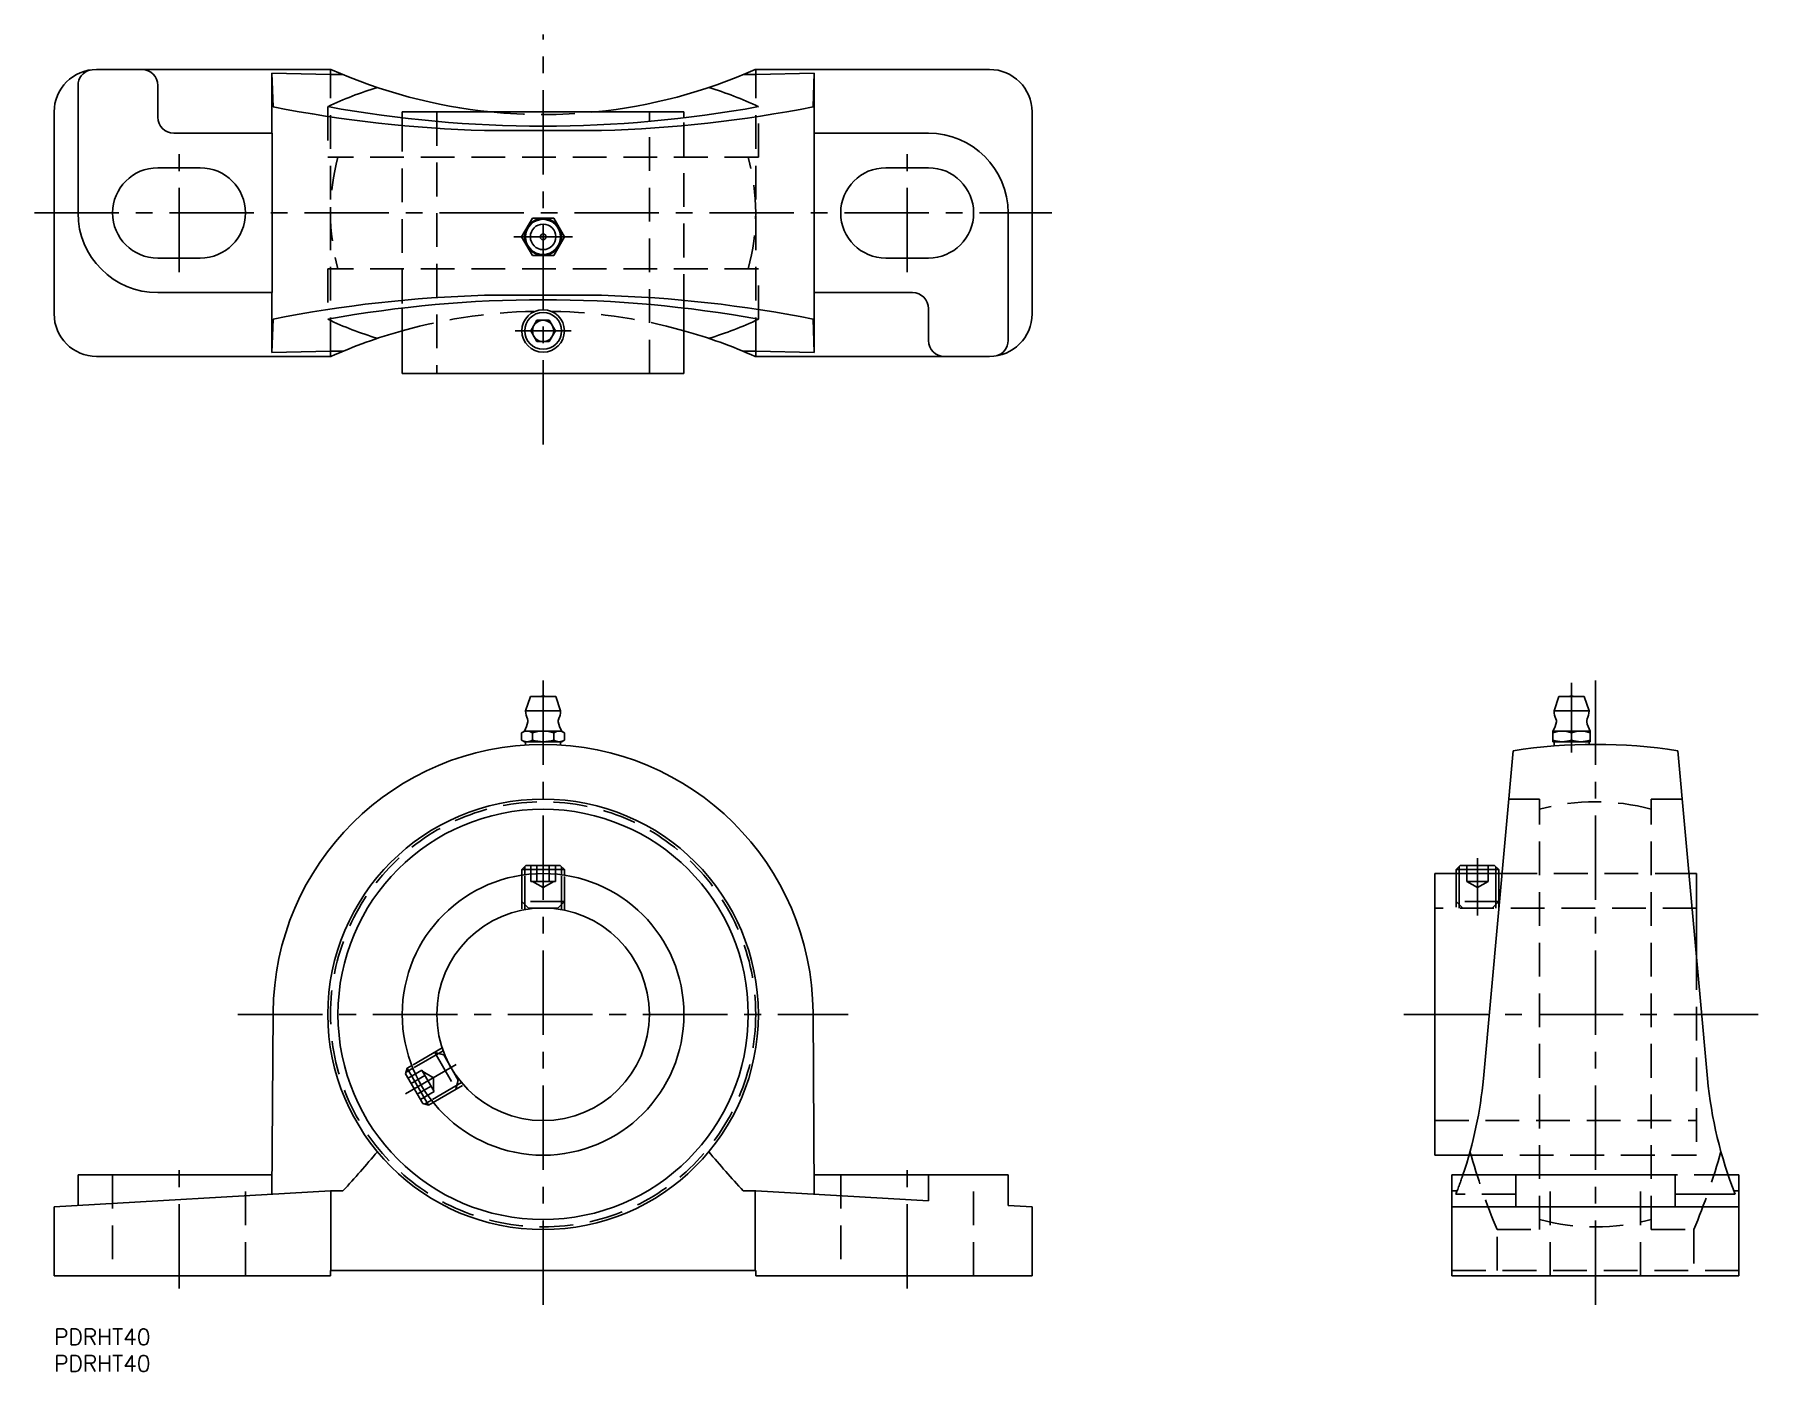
# Model space of a CAD drawing. Extents: x -4 to 321, y -8 to 244.
import ezdxf

# ---------------------------------------------------------------- set-up
doc = ezdxf.new("R2010")
doc.units = 0
doc.header["$LTSCALE"] = 0.5
doc.linetypes.add('CENTER', pattern=[50.8, 31.75, -6.35, 6.35, -6.35])
doc.linetypes.add('DASHED', pattern=[19.05, 12.7, -6.35])
for name, color, linetype in [('MSM_CENTER', 1, 'CENTER'), ('MSM_CONTINUOUS', 7, 'CONTINUOUS'), ('MSM_DASHED', 4, 'DASHED'), ('MSM_NARROW', 5, 'CONTINUOUS'), ('MSM_PART_NUMBER', 7, 'CONTINUOUS')]:
    doc.layers.add(name, color=color, linetype=linetype)
doc.styles.get("Standard").update_dxf_attribs({"font": 'txt.shx', "height": 3, "bigfont": 'bigfont.shx'})

msp = doc.modelspace()

# ---------------------------------------------------------------- linework, layer by layer
at = {"layer": 'MSM_CENTER'}
for p, q in [((92, 166.43), (92, 243.57)), ((23.5, 198.84), (23.5, 221.16)), ((160.5, 198.84), (160.5, 221.16)), ((-3.69, 210), (187.69, 210)), ((86.49, 205.5), (97.51, 205.5)), ((86.75, 187.8), (97.25, 187.8)), ((92, 4.54), (92, 124.56)), ((290, 4.54), (290, 124.56)), ((285.5, 121.61), (285.5, 108.5)), ((267.8, 88.6), (267.8, 77.83)), ((34.59, 59.2), (149.41, 59.2)), ((253.95, 59.2), (321.05, 59.2)), ((66.14, 44.27), (75.63, 49.75)), ((23.5, 7.63), (23.5, 31.38)), ((160.5, 7.63), (160.5, 31.38))]:
    msp.add_line(p, q, dxfattribs=at)
at = {"layer": 'MSM_CONTINUOUS'}
for p, q in [((4.5, 234), (4.5, 210)), ((52.08, 237), (8, 237)), ((19.5, 228), (19.5, 234)), ((52, 236.03), (40.98, 236.28)), ((40.98, 225), (40.98, 236.28)), ((41.2, 229.96), (40.98, 236.28)), ((52, 236.03), (52, 237)), ((54.33, 236.03), (52, 236.03)), ((132, 236.03), (129.67, 236.03)), ((176, 237), (131.92, 237)), ((132, 236.03), (132, 237)), ((143.02, 236.28), (132, 236.03)), ((142.8, 229.96), (143.02, 236.28)), ((143.02, 236.28), (143.02, 225)), ((0, 191), (0, 229)), ((65.5, 229), (118.5, 229)), ((65.5, 229), (65.5, 227.89)), ((118.5, 227.89), (118.5, 229)), ((184, 191), (184, 229)), ((41, 225), (22.5, 225)), ((41, 225), (41, 195)), ((103.01, 225.5), (80.99, 225.5)), ((164.5, 225), (143, 225)), ((143, 195), (143, 225)), ((27.5, 218.5), (19.5, 218.5)), ((164.5, 218.5), (156.5, 218.5)), ((89.98, 209), (87.96, 205.5)), ((94.02, 209), (89.98, 209)), ((96.04, 205.5), (94.02, 209)), ((179.5, 186), (179.5, 210)), ((87.96, 205.5), (89.98, 202)), ((94.02, 202), (96.04, 205.5)), ((19.5, 201.5), (27.5, 201.5)), ((89.98, 202), (94.02, 202)), ((156.5, 201.5), (164.5, 201.5)), ((19.5, 195), (41, 195)), ((40.98, 183.72), (40.98, 195)), ((143, 195), (161.5, 195)), ((143.02, 195), (143.02, 183.72)), ((65.5, 192.11), (65.5, 179.8)), ((103.01, 194.5), (80.99, 194.5)), ((118.5, 179.8), (118.5, 192.11)), ((164.5, 192), (164.5, 186)), ((41.2, 190.04), (40.98, 183.72)), ((90.85, 189.8), (89.69, 187.8)), ((93.15, 189.8), (90.85, 189.8)), ((94.31, 187.8), (93.15, 189.8)), ((142.8, 190.04), (143.02, 183.72)), ((89.69, 187.8), (90.85, 185.8)), ((93.15, 185.8), (90.85, 185.8)), ((93.15, 185.8), (94.31, 187.8)), ((8, 183), (52.08, 183)), ((40.98, 183.72), (52, 183.97)), ((52, 183), (52, 183.97)), ((52, 183.97), (54.33, 183.97)), ((129.67, 183.97), (132, 183.97)), ((131.92, 183), (176, 183)), ((132, 183), (132, 183.97)), ((132, 183.97), (143.02, 183.72)), ((65.5, 179.8), (118.5, 179.8)), ((89.6, 119), (88.7, 116.3)), ((89.6, 119), (94.4, 119)), ((95.3, 116.3), (94.4, 119)), ((283.1, 119), (282.2, 116.3)), ((283.1, 119), (287.9, 119)), ((288.8, 116.3), (287.9, 119)), ((88.7, 116.3), (95.3, 116.3)), ((282.2, 116.3), (288.8, 116.3)), ((87.96, 112.19), (87.96, 110.81)), ((88.5, 112.5), (88.2, 112.32)), ((88.2, 110.68), (88.5, 110.5)), ((88.5, 112.5), (95.5, 112.5)), ((88.5, 110.5), (95.5, 110.5)), ((88.7, 110.5), (88.7, 109.89)), ((89.98, 112.19), (89.98, 110.81)), ((94.02, 112.19), (94.02, 110.81)), ((95.3, 109.89), (95.3, 110.5)), ((95.8, 112.32), (95.5, 112.5)), ((95.5, 110.5), (95.8, 110.68)), ((96.04, 112.19), (96.04, 110.81)), ((282, 112.5), (282, 110.5)), ((282, 112.5), (289, 112.5)), ((282, 110.5), (289, 110.5)), ((282.2, 110.5), (282.2, 109.7)), ((288.8, 109.99), (288.8, 110.5)), ((289, 110.5), (289, 112.5)), ((268.91, 47.12), (274.5, 108.79)), ((305.5, 108.79), (311.09, 47.12)), ((88.77, 87.2), (88, 86.43)), ((88, 86.43), (88, 85.4)), ((96, 86.43), (88, 86.43)), ((95.23, 87.2), (88.77, 87.2)), ((96, 86.43), (95.23, 87.2)), ((96, 85.4), (96, 86.43)), ((272.41, 85.7), (259.8, 85.7)), ((259.8, 85.7), (259.8, 32.7)), ((264.57, 87.2), (263.8, 86.43)), ((263.8, 86.43), (263.8, 85.7)), ((271.8, 86.43), (263.8, 86.43)), ((271.03, 87.2), (264.57, 87.2)), ((271.8, 86.43), (271.03, 87.2)), ((271.8, 85.7), (271.8, 86.43)), ((309, 85.7), (307.59, 85.7)), ((309, 85.7), (309, 70.15)), ((41.2, 59.53), (40.98, 25.36)), ((143.02, 25.36), (142.8, 59.53)), ((66.42, 49.05), (66.13, 48)), ((67.31, 49.57), (66.42, 49.05)), ((66.42, 49.05), (70.42, 42.12)), ((66.13, 48), (69.37, 42.4)), ((69.37, 42.4), (70.42, 42.12)), ((70.42, 42.12), (71.31, 42.64)), ((259.8, 32.7), (266.22, 32.7)), ((0, 23), (52, 26)), ((4.5, 29), (41, 29)), ((4.5, 23.26), (4.5, 29)), ((54.33, 26), (52, 26)), ((52.08, 26), (52.08, 11)), ((132, 26), (129.67, 26)), ((131.92, 26), (131.92, 11)), ((132, 26), (164.5, 24.13)), ((143, 29), (179.5, 29)), ((164.5, 24.13), (164.5, 29)), ((179.5, 23.26), (179.5, 29)), ((305, 29), (263, 29)), ((263, 29), (263, 10)), ((305, 23), (305, 29)), ((314.95, 29), (317, 29)), ((316.03, 26), (317, 26)), ((317, 29), (317, 10)), ((0, 23), (0, 10)), ((179.5, 23.26), (184, 23)), ((184, 23), (184, 10)), ((263, 23), (317, 23)), ((316.28, 25.36), (305, 25.36)), ((52, 10), (0, 10)), ((52, 11), (132, 11)), ((52, 11), (52, 10)), ((132, 11), (132, 10)), ((184, 10), (132, 10)), ((317, 10), (263, 10))]:
    msp.add_line(p, q, dxfattribs=at)
for centre, radius in [((92, 205.5), 3.5), ((92, 205.5), 3.3), ((92, 205.5), 2.4), ((92, 205.5), 0.555), ((92, 187.8), 4), ((92, 187.8), 3.46), ((92, 187.8), 2), ((92, 59.2), 40.5), ((92, 59.2), 38.6), ((92, 59.2), 26.5), ((92, 59.2), 20)]:
    msp.add_circle(centre, radius, dxfattribs=at)
for centre, radius, start, end in [((8, 229), 8, 90, 180), ((7.5, 234), 3, 105.0497, 180), ((16.5, 234), 3, 360, 90), ((92, 326.54), 98.03, 245.9694, 264.2295), ((92, 326.54), 98.03, 275.7705, 294.0306), ((176, 229), 8, 0, 90), ((78.9, 172.93), 63.3, 106.6, 115.6538), ((105.1, 172.93), 63.3, 64.3462, 73.4), ((22.5, 228), 3, 180, 270), ((87.88, 466.55), 241.15, 258.8394, 268.3622), ((92, 451.71), 225.38, 259.648, 280.352), ((96.12, 466.55), 241.15, 271.6378, 281.1606), ((164.5, 210), 15, 0, 90), ((19.5, 210), 8.5, 90, 270), ((27.5, 210), 8.5, 270, 90), ((156.5, 210), 8.5, 90, 270), ((164.5, 210), 8.5, 270, 90), ((19.5, 210), 15, 180, 270), ((161.5, 192), 3, 0, 90), ((87.88, -46.55), 241.15, 91.6378, 101.1606), ((92, -31.71), 225.38, 79.648, 100.352), ((96.12, -46.55), 241.15, 78.8394, 88.3622), ((8, 191), 8, 180, 270), ((78.9, 247.07), 63.3, 244.3462, 253.4), ((105.1, 247.07), 63.3, 286.6, 295.6538), ((176, 191), 8, 270, 0), ((92, 93.46), 98.03, 105.683, 114.0306), ((92, 93.46), 98.03, 65.9694, 74.317), ((167.5, 186), 3, 180, 270), ((176.5, 186), 3, 285.0497, 0), ((92, 117.51), 1.59, 69.5582, 110.4418), ((285.5, 117.51), 1.59, 69.5582, 110.4418), ((83.26, 115.43), 6, 330.7697, 348.6668), ((92, 116.3), 3.3, 180, 207.4808), ((88.36, 114.41), 0.8, 348.6668, 27.4808), ((95.64, 114.41), 0.8, 152.5192, 191.3332), ((100.74, 115.43), 6, 191.3332, 209.2303), ((92, 116.3), 3.3, 332.5192, 0), ((276.76, 115.43), 6, 330.7697, 348.6668), ((285.5, 116.3), 3.3, 180, 207.4808), ((281.86, 114.41), 0.8, 348.6668, 27.4808), ((289.14, 114.41), 0.8, 152.5192, 191.3332), ((294.24, 115.43), 6, 191.3332, 209.2303), ((285.5, 116.3), 3.3, 332.5192, 360), ((88.97, 110.71), 1.79, 55.6158, 124.3842), ((88.97, 112.29), 1.79, 235.6158, 304.3842), ((92, 105.81), 6.69, 72.412, 107.588), ((92, 117.19), 6.69, 252.412, 287.588), ((95.03, 110.71), 1.79, 55.6158, 124.3842), ((95.03, 112.29), 1.79, 235.6158, 304.3842), ((283.75, 107.45), 5.05, 69.7438, 110.2562), ((283.75, 115.55), 5.05, 249.7438, 290.2562), ((287.25, 107.45), 5.05, 69.7438, 110.2562), ((287.25, 115.55), 5.05, 249.7438, 290.2562), ((92, 59.2), 50.8, 0.3773, 179.6227), ((290, 10), 100, 81.0832, 98.9168), ((189.27, 54.62), 80, 341.319, 354.6166), ((390.73, 54.62), 80, 185.3834, 201.4536), ((-67.94, 140.33), 167.4, 316.9242, 320.2807), ((251.94, 140.33), 167.4, 219.7193, 223.0758)]:
    msp.add_arc(centre, radius, start, end, dxfattribs=at)
at = {"layer": 'MSM_DASHED'}
for p, q in [((52, 183.97), (52, 236.03)), ((132, 183.97), (132, 236.03)), ((51.5, 229.99), (51.5, 220.5)), ((65.5, 227.89), (65.5, 192.11)), ((72, 229), (72, 179.8)), ((112, 179.8), (112, 229)), ((118.5, 192.11), (118.5, 227.89)), ((132.5, 220.5), (132.5, 229.99)), ((132.5, 220.5), (51.5, 220.5)), ((132.5, 199.5), (51.5, 199.5)), ((51.5, 199.5), (51.5, 190.01)), ((132.5, 190.01), (132.5, 199.5)), ((279.5, 99.7), (273.68, 99.7)), ((279.5, 18.7), (279.5, 99.7)), ((300.5, 18.7), (300.5, 99.7)), ((306.32, 99.7), (300.5, 99.7)), ((88, 85.4), (88, 78.8)), ((88.54, 78.9), (88.54, 85.47)), ((89.69, 84.2), (89.69, 87.2)), ((90.85, 84.2), (90.85, 87.2)), ((93.15, 84.2), (93.15, 87.2)), ((94.31, 84.2), (94.31, 87.2)), ((95.46, 78.9), (95.46, 85.47)), ((96, 78.8), (96, 85.4)), ((263.8, 85.7), (263.8, 79.2)), ((264.34, 79.2), (264.34, 85.7)), ((265.8, 84.2), (265.8, 87.2)), ((269.8, 84.2), (269.8, 87.2)), ((271.26, 79.2), (271.26, 85.7)), ((271.8, 79.2), (271.8, 85.7)), ((307.59, 85.7), (272.41, 85.7)), ((89.69, 84.2), (94.31, 84.2)), ((90, 84.2), (92, 83.05)), ((92, 83.05), (94, 84.2)), ((265.8, 84.2), (269.8, 84.2)), ((265.8, 84.2), (267.8, 83.05)), ((267.8, 83.05), (269.8, 84.2)), ((96, 80.45), (88, 80.45)), ((88, 80.45), (89.25, 79.2)), ((89.25, 79.2), (94.75, 79.2)), ((94.75, 79.2), (96, 80.45)), ((309, 79.2), (259.8, 79.2)), ((271.8, 80.45), (263.8, 80.45)), ((263.8, 80.45), (265.05, 79.2)), ((270.55, 79.2), (271.8, 80.45)), ((309, 70.15), (309, 32.7)), ((73.03, 52.87), (67.31, 49.57)), ((73.21, 52.35), (67.52, 49.06)), ((71.6, 52.04), (75.6, 45.11)), ((73.3, 51.58), (71.6, 52.04)), ((76.05, 46.82), (73.3, 51.58)), ((69.19, 48.7), (66.6, 47.2)), ((69.77, 47.7), (67.17, 46.2)), ((70.93, 45.7), (68.33, 44.2)), ((71.5, 44.7), (69.19, 48.7)), ((71.35, 47.28), (69.35, 48.43)), ((76.67, 46.36), (70.98, 43.07)), ((71.31, 42.64), (77.03, 45.94)), ((71.35, 44.97), (71.35, 47.28)), ((75.6, 45.11), (76.05, 46.82)), ((71.5, 44.7), (68.91, 43.2)), ((259.8, 39.2), (309, 39.2)), ((266.22, 32.7), (309, 32.7)), ((11, 29), (11, 10)), ((36, 10), (36, 29)), ((148, 29), (148, 10)), ((173, 10), (173, 29)), ((263, 26), (263.97, 26)), ((275, 29), (275, 23)), ((281.5, 10), (281.5, 29)), ((298.5, 10), (298.5, 29)), ((314.95, 29), (305, 29)), ((275, 25.36), (263.72, 25.36)), ((271.5, 11), (271.5, 18.7)), ((271.5, 18.7), (279.5, 18.7)), ((300.5, 18.7), (308.5, 18.7)), ((308.5, 18.7), (308.5, 11)), ((263, 11), (317, 11))]:
    msp.add_line(p, q, dxfattribs=at)
msp.add_circle((92, 59.2), 40, dxfattribs=at)
for centre, radius, start, end in [((92, 326.54), 98.03, 264.2295, 275.7705), ((92, 210), 40, 164.7815, 195.2185), ((92, 210), 40, 344.7815, 15.2185), ((92, 93.46), 98.03, 74.3146, 105.683), ((290, 59.2), 40, 74.7815, 105.2185), ((389.7, 67.99), 128.07, 195.6749, 202.6366), ((190.3, 67.99), 128.07, 337.3634, 344.3251), ((189.27, 54.62), 80, 338.5464, 341.319), ((290, 59.2), 40, 254.7815, 285.2185)]:
    msp.add_arc(centre, radius, start, end, dxfattribs=at)
at = {"layer": 'MSM_NARROW'}
for p, q in [((88.54, 86.97), (88.54, 85.47)), ((95.46, 86.97), (95.46, 85.47)), ((264.34, 86.97), (264.34, 85.7)), ((271.26, 86.97), (271.26, 85.7)), ((66.22, 48.31), (67.52, 49.06)), ((69.68, 42.32), (70.98, 43.07))]:
    msp.add_line(p, q, dxfattribs=at)

# ---------------------------------------------------------------- texts
at = {"layer": 'MSM_PART_NUMBER'}
for p in [(0, -3), (0, -8)]:
    msp.add_text('PDRHT40', height=3, dxfattribs=at).set_placement(p)

doc.saveas('drawing.dxf')
